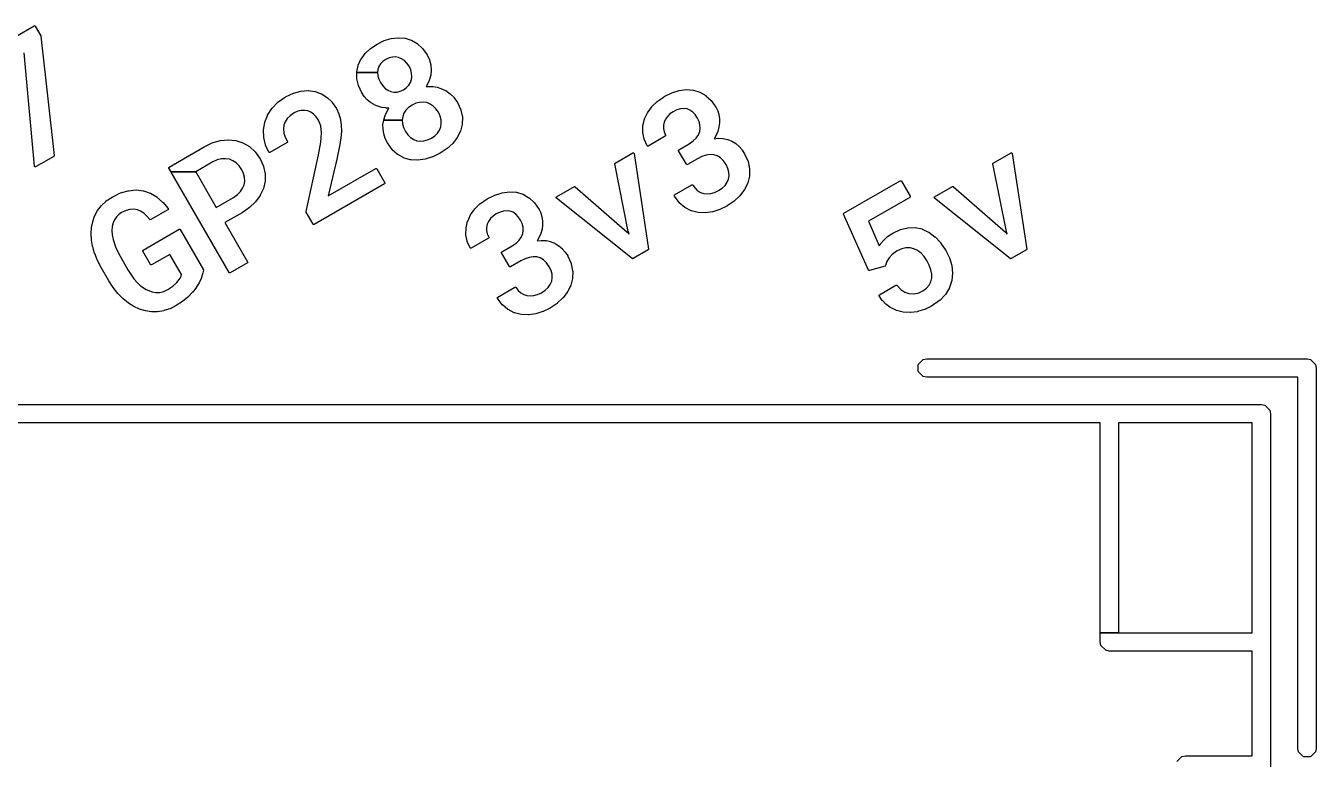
# Model space of a CAD drawing. Header units: millimetres. Extents: x 73 to 173, y -160 to -92.
# Drawn here: x 164.44 to 172.92, y -97.09 to -92.27 of the extents above; entities that cross this region are included whole.
import ezdxf

# ---------------------------------------------------------------- set-up
doc = ezdxf.new("R2010")
doc.units = ezdxf.units.MM
doc.layers.add('F.Silkscreen', color=41, linetype='CONTINUOUS', true_color=0xf2eda1)

msp = doc.modelspace()

# ---------------------------------------------------------------- linework, layer by layer
at = {"layer": 'F.Silkscreen', "linetype": 'CONTINUOUS'}
for p, q in [((164.021476, -92.548978), (164.497989, -92.273863)), ((164.497989, -92.273863), (164.501783, -92.273363)), ((164.501783, -92.273363), (164.504819, -92.275693)), ((164.504819, -92.275693), (164.54148, -92.339191)), ((164.54148, -92.339191), (164.54212, -92.341144)), ((164.54212, -92.341144), (164.628664, -93.127051)), ((166.798889, -92.370518), (166.844013, -92.356954)), ((166.844013, -92.356954), (166.844875, -92.356775)), ((166.844875, -92.356775), (166.890419, -92.351485)), ((166.890419, -92.351485), (166.891412, -92.351469)), ((166.891412, -92.351469), (166.934818, -92.355096)), ((166.934818, -92.355096), (166.935888, -92.355305)), ((166.935888, -92.355305), (166.976241, -92.367865)), ((166.976241, -92.367865), (166.977249, -92.368306)), ((166.977249, -92.368306), (167.015618, -92.390393)), ((164.499459, -93.196902), (164.43167, -92.450046)), ((166.673445, -92.45543), (166.707848, -92.423088)), ((166.707848, -92.423088), (166.708466, -92.422593)), ((166.708466, -92.422593), (166.751308, -92.393528)), ((166.751308, -92.393528), (166.751937, -92.393165)), ((166.751937, -92.393165), (166.79815, -92.370805)), ((166.79815, -92.370805), (166.798889, -92.370518)), ((167.015618, -92.390393), (167.016496, -92.391034)), ((167.016496, -92.391034), (167.050141, -92.421763)), ((167.050141, -92.421763), (167.050845, -92.422559)), ((167.050845, -92.422559), (167.080627, -92.464467)), ((166.618422, -92.574949), (166.627508, -92.533376)), ((166.627508, -92.533376), (166.627835, -92.532389)), ((166.627835, -92.532389), (166.645271, -92.493719)), ((166.645271, -92.493719), (166.645804, -92.492808)), ((166.645804, -92.492808), (166.672845, -92.456107)), ((166.672845, -92.456107), (166.673445, -92.45543)), ((166.774253, -92.52328), (166.763396, -92.540889)), ((166.788911, -92.507839), (166.774253, -92.52328)), ((166.808522, -92.494055), (166.788911, -92.507839)), ((166.830711, -92.483794), (166.808522, -92.494055)), ((166.851781, -92.478851), (166.830711, -92.483794)), ((166.8729, -92.478244), (166.851781, -92.478851)), ((166.893026, -92.481653), (166.8729, -92.478244)), ((166.91225, -92.490053), (166.893026, -92.481653)), ((166.930673, -92.502528), (166.91225, -92.490053)), ((166.946904, -92.518525), (166.930673, -92.502528)), ((166.961375, -92.539344), (166.946904, -92.518525)), ((167.080627, -92.464467), (167.08108, -92.465244)), ((167.08108, -92.465244), (167.096093, -92.497322)), ((167.096093, -92.497322), (167.096403, -92.498183)), ((167.096403, -92.498183), (167.104798, -92.530486)), ((167.104798, -92.530486), (167.104945, -92.531377)), ((167.104945, -92.531377), (167.107366, -92.564253)), ((166.618307, -92.576027), (166.618422, -92.574949)), ((166.618314, -92.579403), (166.618307, -92.576027)), ((166.618314, -92.579404), (166.618314, -92.579403)), ((166.618395, -92.620084), (166.618314, -92.579404)), ((166.618314, -92.579404), (166.754516, -92.579404)), ((166.754516, -92.579404), (166.618314, -92.579404)), ((166.618515, -92.621163), (166.618395, -92.620084)), ((166.628367, -92.665318), (166.618515, -92.621163)), ((166.756642, -92.559687), (166.754516, -92.579404)), ((166.754516, -92.579404), (166.756779, -92.601462)), ((166.763396, -92.540889), (166.756642, -92.559687)), ((166.756779, -92.601462), (166.763293, -92.623699)), ((166.972289, -92.562342), (166.961375, -92.539344)), ((166.978327, -92.584512), (166.972289, -92.562342)), ((166.977422, -92.626666), (166.980031, -92.60658)), ((166.980031, -92.60658), (166.978327, -92.584512)), ((167.103758, -92.59827), (167.092229, -92.639165)), ((167.103918, -92.597442), (167.103758, -92.59827)), ((167.107352, -92.565149), (167.103918, -92.597442)), ((167.107366, -92.564253), (167.107352, -92.565149)), ((166.202194, -92.715869), (166.250199, -92.702703)), ((166.250199, -92.702703), (166.251133, -92.70254)), ((166.251133, -92.70254), (166.298818, -92.698829)), ((166.298818, -92.698829), (166.299844, -92.698855)), ((166.299844, -92.698855), (166.343204, -92.704432)), ((166.343204, -92.704432), (166.344302, -92.704702)), ((166.344302, -92.704702), (166.384487, -92.719576)), ((166.628703, -92.666316), (166.628367, -92.665318)), ((166.650151, -92.713009), (166.628703, -92.666316)), ((166.763293, -92.623699), (166.774609, -92.647153)), ((166.774609, -92.647153), (166.78901, -92.668251)), ((166.78901, -92.668251), (166.804846, -92.684742)), ((166.804846, -92.684742), (166.82277, -92.697309)), ((166.82277, -92.697309), (166.841732, -92.70499)), ((166.841732, -92.70499), (166.861818, -92.708948)), ((166.882834, -92.70855), (166.903812, -92.703625)), ((166.903812, -92.703625), (166.925578, -92.693578)), ((166.925578, -92.693578), (166.94517, -92.679746)), ((166.94517, -92.679746), (166.959918, -92.664048)), ((166.959918, -92.664048), (166.970784, -92.646036)), ((166.970784, -92.646036), (166.977422, -92.626666)), ((167.091845, -92.640131), (167.074702, -92.672802)), ((167.074702, -92.672802), (167.119272, -92.672916)), ((167.092229, -92.639165), (167.091845, -92.640131)), ((167.119272, -92.672916), (167.120064, -92.672981)), ((167.120064, -92.672981), (167.145355, -92.677109)), ((167.145355, -92.677109), (167.146029, -92.677268)), ((167.146029, -92.677268), (167.170062, -92.684711)), ((167.170062, -92.684711), (167.170658, -92.684938)), ((167.170658, -92.684938), (167.201828, -92.699156)), ((167.201828, -92.699156), (167.202588, -92.699586)), ((167.202588, -92.699586), (167.231505, -92.719492)), ((168.68857, -92.71454), (168.736135, -92.699507)), ((168.736135, -92.699507), (168.736982, -92.699319)), ((168.736982, -92.699319), (168.784626, -92.692971)), ((168.784626, -92.692971), (168.785657, -92.692941)), ((168.785657, -92.692941), (168.829351, -92.696192)), ((168.829351, -92.696192), (168.830441, -92.696396)), ((168.830441, -92.696396), (168.872451, -92.709234)), ((166.061077, -92.815764), (166.099082, -92.776376)), ((166.099082, -92.776376), (166.099813, -92.775751)), ((166.099813, -92.775751), (166.14943, -92.741029)), ((166.14943, -92.741029), (166.150144, -92.740613)), ((166.150144, -92.740613), (166.201363, -92.716178)), ((166.201363, -92.716178), (166.202194, -92.715869)), ((166.384487, -92.719576), (166.385455, -92.720059)), ((166.385455, -92.720059), (166.422573, -92.743922)), ((166.422573, -92.743922), (166.423362, -92.744551)), ((166.423362, -92.744551), (166.455644, -92.776075)), ((166.455644, -92.776075), (166.456251, -92.77679)), ((166.456251, -92.77679), (166.484394, -92.817098)), ((166.65055, -92.713719), (166.650151, -92.713009)), ((166.666871, -92.737908), (166.65055, -92.713719)), ((166.667323, -92.738482), (166.666871, -92.737908)), ((166.686241, -92.759209), (166.667323, -92.738482)), ((166.686765, -92.759705), (166.686241, -92.759209)), ((166.708185, -92.777257), (166.686765, -92.759705)), ((166.708759, -92.777664), (166.708185, -92.777257)), ((166.731594, -92.79153), (166.708759, -92.777664)), ((166.732189, -92.791839), (166.731594, -92.79153)), ((166.756019, -92.802237), (166.732189, -92.791839)), ((166.861818, -92.708948), (166.882834, -92.70855)), ((167.006867, -92.782913), (166.982069, -92.79456)), ((167.031019, -92.776636), (167.006867, -92.782913)), ((167.055265, -92.775177), (167.031019, -92.776636)), ((167.078086, -92.778484), (167.055265, -92.775177)), ((167.099812, -92.787413), (167.078086, -92.778484)), ((167.120418, -92.800955), (167.099812, -92.787413)), ((167.231505, -92.719492), (167.232187, -92.720057)), ((167.232187, -92.720057), (167.257472, -92.745081)), ((167.257472, -92.745081), (167.258058, -92.745777)), ((167.258058, -92.745777), (167.279762, -92.776934)), ((167.279762, -92.776934), (167.280215, -92.777731)), ((167.280215, -92.777731), (167.302171, -92.82627)), ((168.55755, -92.804856), (168.592781, -92.770441)), ((168.592781, -92.770441), (168.593443, -92.769897)), ((168.593443, -92.769897), (168.637829, -92.739393)), ((168.637829, -92.739393), (168.638461, -92.739024)), ((168.638461, -92.739024), (168.687877, -92.714818)), ((168.687877, -92.714818), (168.68857, -92.71454)), ((168.872451, -92.709234), (168.873491, -92.709687)), ((168.873491, -92.709687), (168.912477, -92.732212)), ((168.912477, -92.732212), (168.913374, -92.732873)), ((168.913374, -92.732873), (168.94746, -92.764448)), ((168.94746, -92.764448), (168.948147, -92.765233)), ((168.948147, -92.765233), (168.97915, -92.809172)), ((166.013378, -92.9078), (166.031258, -92.862012)), ((166.031258, -92.862012), (166.031713, -92.861121)), ((166.031713, -92.861121), (166.060473, -92.816526)), ((166.060473, -92.816526), (166.061077, -92.815764)), ((166.179396, -92.864569), (166.160301, -92.883666)), ((166.206396, -92.846033), (166.179396, -92.864569)), ((166.229586, -92.835328), (166.206396, -92.846033)), ((166.25196, -92.830065), (166.229586, -92.835328)), ((166.274402, -92.829426), (166.25196, -92.830065)), ((166.295602, -92.83325), (166.274402, -92.829426)), ((166.315576, -92.841454), (166.295602, -92.83325)), ((166.33432, -92.854427), (166.315576, -92.841454)), ((166.350859, -92.871354), (166.33432, -92.854427)), ((166.365713, -92.892992), (166.350859, -92.871354)), ((166.484394, -92.817098), (166.484816, -92.817827)), ((166.484816, -92.817827), (166.500778, -92.851668)), ((166.500778, -92.851668), (166.501073, -92.852459)), ((166.501073, -92.852459), (166.511044, -92.888254)), ((166.756664, -92.802467), (166.756019, -92.802237)), ((166.782457, -92.809729), (166.756664, -92.802467)), ((166.783109, -92.809866), (166.782457, -92.809729)), ((166.809899, -92.81367), (166.783109, -92.809866)), ((166.795211, -92.891246), (166.803906, -92.862759)), ((166.803906, -92.862759), (166.804134, -92.862155)), ((166.804134, -92.862155), (166.816797, -92.834222)), ((166.810553, -92.81372), (166.809899, -92.81367)), ((166.829228, -92.813901), (166.810553, -92.81372)), ((166.816797, -92.834222), (166.81709, -92.83367)), ((166.81709, -92.83367), (166.829228, -92.813901)), ((166.920199, -92.869607), (166.917149, -92.892852)), ((166.928345, -92.848437), (166.920199, -92.869607)), ((166.94142, -92.828362), (166.928345, -92.848437)), ((166.958831, -92.81068), (166.94142, -92.828362)), ((166.982069, -92.79456), (166.958831, -92.81068)), ((167.138521, -92.818539), (167.120418, -92.800955)), ((167.154465, -92.841354), (167.138521, -92.818539)), ((167.166576, -92.867317), (167.154465, -92.841354)), ((167.172477, -92.891567), (167.166576, -92.867317)), ((167.302171, -92.82627), (167.302514, -92.827331)), ((167.302514, -92.827331), (167.311966, -92.873639)), ((167.312065, -92.874769), (167.310868, -92.920829)), ((167.311966, -92.873639), (167.312065, -92.874769)), ((168.509842, -92.885611), (168.528653, -92.845246)), ((168.528653, -92.845246), (168.529119, -92.844448)), ((168.529119, -92.844448), (168.556978, -92.805523)), ((168.556978, -92.805523), (168.55755, -92.804856)), ((168.659871, -92.869088), (168.646862, -92.887408)), ((168.676516, -92.852896), (168.659871, -92.869088)), ((168.697442, -92.838526), (168.676516, -92.852896)), ((168.722884, -92.826257), (168.697442, -92.838526)), ((168.746058, -92.819611), (168.722884, -92.826257)), ((168.768786, -92.817622), (168.746058, -92.819611)), ((168.78875, -92.820241), (168.768786, -92.817622)), ((168.807858, -92.828133), (168.78875, -92.820241)), ((168.826061, -92.840801), (168.807858, -92.828133)), ((168.842226, -92.857481), (168.826061, -92.840801)), ((168.857358, -92.87965), (168.842226, -92.857481)), ((168.97915, -92.809172), (168.979572, -92.80989)), ((168.979572, -92.80989), (168.990224, -92.832064)), ((168.990224, -92.832064), (168.990495, -92.832757)), ((168.990495, -92.832757), (168.997972, -92.857029)), ((168.997972, -92.857029), (168.998134, -92.857726)), ((168.998134, -92.857726), (169.002124, -92.883168)), ((166.004633, -92.957977), (166.004704, -92.956953)), ((166.006269, -93.007382), (166.004633, -92.957977)), ((166.004704, -92.956953), (166.013109, -92.90876)), ((166.013109, -92.90876), (166.013378, -92.9078)), ((166.138387, -92.927124), (166.135871, -92.951638)), ((166.135871, -92.951638), (166.138872, -92.978165)), ((166.146389, -92.90509), (166.138387, -92.927124)), ((166.160301, -92.883666), (166.146389, -92.90509)), ((166.381019, -92.930602), (166.365713, -92.892992)), ((166.386582, -92.977031), (166.381019, -92.930602)), ((166.511044, -92.888254), (166.511184, -92.888941)), ((166.511184, -92.888941), (166.516123, -92.926296)), ((166.516123, -92.926296), (166.516165, -92.92684)), ((166.516165, -92.92684), (166.517054, -92.966893)), ((166.790204, -92.922183), (166.790267, -92.921355)), ((166.790415, -92.952257), (166.790204, -92.922183)), ((166.790267, -92.921355), (166.794844, -92.892852)), ((166.790476, -92.952998), (166.790415, -92.952257)), ((166.795217, -92.983183), (166.790476, -92.952998)), ((166.794844, -92.892852), (166.794926, -92.892339)), ((166.794844, -92.892852), (166.917149, -92.892852)), ((166.917149, -92.892852), (166.794844, -92.892852)), ((166.794926, -92.892339), (166.795081, -92.891673)), ((166.795081, -92.891673), (166.795211, -92.891247)), ((166.795211, -92.891247), (166.795211, -92.891246)), ((166.917149, -92.892852), (166.9189, -92.917217)), ((166.9189, -92.917217), (166.925501, -92.941489)), ((166.925501, -92.941489), (166.937692, -92.967134)), ((167.147991, -92.978525), (167.161456, -92.958829)), ((167.161456, -92.958829), (167.170208, -92.937933)), ((167.170208, -92.937933), (167.1735, -92.915737)), ((167.1735, -92.915737), (167.172477, -92.891567)), ((167.310713, -92.921943), (167.299644, -92.965035)), ((167.310868, -92.920829), (167.310713, -92.921943)), ((168.498165, -92.974277), (168.499271, -92.930622)), ((168.499271, -92.930622), (168.499401, -92.929606)), ((168.499401, -92.929606), (168.509506, -92.88658)), ((168.509506, -92.88658), (168.509842, -92.885611)), ((168.633696, -92.927261), (168.633476, -92.948662)), ((168.633476, -92.948662), (168.637952, -92.969954)), ((168.638363, -92.906657), (168.633696, -92.927261)), ((168.646862, -92.887408), (168.638363, -92.906657)), ((168.867957, -92.902198), (168.857358, -92.87965)), ((168.873939, -92.924735), (168.867957, -92.902198)), ((168.872004, -92.967736), (168.875369, -92.947167)), ((168.875369, -92.947167), (168.873939, -92.924735)), ((168.998629, -92.93926), (168.990655, -92.967767)), ((168.998767, -92.9386), (168.998629, -92.93926)), ((169.002501, -92.91167), (168.998767, -92.9386)), ((169.002124, -92.883168), (169.002184, -92.883876)), ((169.002184, -92.883876), (169.002548, -92.910916)), ((169.002548, -92.910916), (169.002501, -92.91167)), ((165.614746, -93.068508), (165.667605, -93.043169)), ((165.667605, -93.043169), (165.668385, -93.042873)), ((165.668385, -93.042873), (165.71998, -93.028042)), ((165.71998, -93.028042), (165.720855, -93.027873)), ((165.720855, -93.027873), (165.772735, -93.022596)), ((165.772735, -93.022596), (165.773716, -93.022593)), ((165.773716, -93.022593), (165.822139, -93.027211)), ((165.822139, -93.027211), (165.823167, -93.027419)), ((165.823167, -93.027419), (165.868945, -93.041851)), ((165.868945, -93.041851), (165.869953, -93.042296)), ((165.869953, -93.042296), (165.912307, -93.066892)), ((166.0064, -93.008367), (166.006269, -93.007382)), ((166.017858, -93.056847), (166.0064, -93.008367)), ((166.159774, -93.041301), (166.046569, -93.10666)), ((166.138872, -92.978165), (166.147171, -93.004982)), ((166.147171, -93.004982), (166.161764, -93.034771)), ((166.162004, -93.038591), (166.159774, -93.041301)), ((166.161764, -93.034771), (166.162004, -93.038591)), ((166.36708, -93.120833), (166.38184, -93.038901)), ((166.38184, -93.038901), (166.386582, -92.977031)), ((166.513717, -93.009074), (166.507012, -93.053999)), ((166.513756, -93.008732), (166.513717, -93.009074)), ((166.517039, -92.9674), (166.513756, -93.008732)), ((166.517054, -92.966893), (166.517039, -92.9674)), ((166.795386, -92.983905), (166.795217, -92.983183)), ((166.804623, -93.013321), (166.795386, -92.983905)), ((166.804897, -93.014011), (166.804623, -93.013321)), ((166.819017, -93.043027), (166.804897, -93.014011)), ((166.819445, -93.043746), (166.819017, -93.043027)), ((166.850703, -93.087479), (166.819445, -93.043746)), ((166.937692, -92.967134), (166.954075, -92.990824)), ((166.954075, -92.990824), (166.972021, -93.008682)), ((166.972021, -93.008682), (166.992319, -93.021856)), ((166.992319, -93.021856), (167.013636, -93.029503)), ((167.013636, -93.029503), (167.035505, -93.032184)), ((167.035505, -93.032184), (167.059083, -93.030173)), ((167.059083, -93.030173), (167.082824, -93.02342)), ((167.082824, -93.02342), (167.108437, -93.011109)), ((167.108437, -93.011109), (167.130569, -92.995814)), ((167.130569, -92.995814), (167.147991, -92.978525)), ((167.248307, -93.046749), (167.211785, -93.080508)), ((167.248878, -93.046123), (167.248307, -93.046749)), ((167.278397, -93.007699), (167.248878, -93.046123)), ((167.278907, -93.006884), (167.278397, -93.007699)), ((167.299276, -92.966022), (167.278907, -93.006884)), ((167.299644, -92.965035), (167.299276, -92.966022)), ((168.498254, -92.975355), (168.498165, -92.974277)), ((168.506586, -93.018339), (168.498254, -92.975355)), ((168.506926, -93.019418), (168.506586, -93.018339)), ((168.525706, -93.06169), (168.506926, -93.019418)), ((168.64598, -92.998631), (168.532775, -93.06399)), ((168.637952, -92.969954), (168.648035, -92.99224)), ((168.648159, -92.996065), (168.64598, -92.998631)), ((168.648035, -92.99224), (168.648159, -92.996065)), ((168.8022, -93.04879), (168.829533, -93.03014)), ((168.829533, -93.03014), (168.849183, -93.010932)), ((168.849183, -93.010932), (168.863718, -92.989454)), ((168.863718, -92.989454), (168.872004, -92.967736)), ((168.977935, -92.99683), (168.966111, -93.015758)), ((168.966111, -93.015758), (168.991826, -93.012631)), ((168.978275, -92.996185), (168.977935, -92.99683)), ((168.990421, -92.968424), (168.978275, -92.996185)), ((168.990655, -92.967767), (168.990421, -92.968424)), ((168.991826, -93.012631), (168.992667, -93.0126)), ((168.992667, -93.0126), (169.024562, -93.014113)), ((169.024562, -93.014113), (169.025393, -93.014222)), ((169.025393, -93.014222), (169.055604, -93.020827)), ((169.055604, -93.020827), (169.056396, -93.021071)), ((169.056396, -93.021071), (169.083253, -93.031831)), ((169.083253, -93.031831), (169.084028, -93.032223)), ((169.084028, -93.032223), (169.108651, -93.047494)), ((164.626194, -93.131928), (164.506939, -93.20078)), ((164.627595, -93.130725), (164.626194, -93.131928)), ((164.628664, -93.127051), (164.627595, -93.130725)), ((165.383977, -93.201726), (165.614407, -93.068687)), ((165.614407, -93.068687), (165.614746, -93.068508)), ((165.912307, -93.066892), (165.913178, -93.067533)), ((165.913178, -93.067533), (165.950034, -93.101373)), ((165.950034, -93.101373), (165.950727, -93.102159)), ((165.950727, -93.102159), (165.982847, -93.147342)), ((166.018178, -93.057778), (166.017858, -93.056847)), ((166.039523, -93.104411), (166.018178, -93.057778)), ((166.039739, -93.10483), (166.039523, -93.104411)), ((166.042775, -93.10716), (166.039739, -93.10483)), ((166.046569, -93.10666), (166.042775, -93.10716)), ((166.284534, -93.494946), (166.36708, -93.120833)), ((166.50696, -93.054291), (166.486934, -93.149446)), ((166.507012, -93.053999), (166.50696, -93.054291)), ((166.851442, -93.088303), (166.850703, -93.087479)), ((166.886512, -93.119594), (166.851442, -93.088303)), ((166.887461, -93.12026), (166.886512, -93.119594)), ((166.927716, -93.142043), (166.887461, -93.12026)), ((167.166236, -93.111295), (167.117151, -93.135262)), ((167.166841, -93.110945), (167.166236, -93.111295)), ((167.21119, -93.080979), (167.166841, -93.110945)), ((167.211785, -93.080508), (167.21119, -93.080979)), ((168.315891, -93.176139), (168.433327, -93.108337)), ((168.433327, -93.108337), (168.437121, -93.107837)), ((168.437121, -93.107837), (168.440157, -93.110167)), ((168.440157, -93.110167), (168.44077, -93.111917)), ((168.44077, -93.111917), (168.536212, -93.740899)), ((168.525945, -93.06216), (168.525706, -93.06169)), ((168.528981, -93.06449), (168.525945, -93.06216)), ((168.532775, -93.06399), (168.528981, -93.06449)), ((168.732346, -93.090812), (168.734676, -93.087776)), ((168.732846, -93.094606), (168.732346, -93.090812)), ((168.78443, -93.183952), (168.732846, -93.094606)), ((168.734676, -93.087776), (168.8022, -93.04879)), ((168.913706, -93.124059), (168.887054, -93.132833)), ((168.940137, -93.120059), (168.913706, -93.124059)), ((168.964135, -93.121317), (168.940137, -93.120059)), ((168.986987, -93.128294), (168.964135, -93.121317)), ((169.008302, -93.141035), (168.986987, -93.128294)), ((169.108651, -93.047494), (169.109311, -93.047982)), ((169.109311, -93.047982), (169.130974, -93.066963)), ((169.130974, -93.066963), (169.131476, -93.067471)), ((169.131476, -93.067471), (169.150369, -93.089527)), ((169.150369, -93.089527), (169.150744, -93.090024)), ((169.150744, -93.090024), (169.16719, -93.114913)), ((169.16719, -93.114913), (169.167573, -93.115607)), ((169.167573, -93.115607), (169.189834, -93.164785)), ((170.801462, -93.176139), (170.918898, -93.108337)), ((170.918898, -93.108337), (170.922692, -93.107837)), ((170.922692, -93.107837), (170.925728, -93.110167)), ((170.925728, -93.110167), (170.926341, -93.111917)), ((170.926341, -93.111917), (171.021783, -93.740899)), ((164.500109, -93.19895), (164.499459, -93.196902)), ((164.503145, -93.20128), (164.500109, -93.19895)), ((164.506939, -93.20078), (164.503145, -93.20128)), ((165.381647, -93.204762), (165.383977, -93.201726)), ((165.382147, -93.208556), (165.381647, -93.204762)), ((165.396854, -93.23403), (165.382147, -93.208556)), ((165.67252, -93.168686), (165.559341, -93.23403)), ((165.701312, -93.155134), (165.67252, -93.168686)), ((165.728302, -93.148182), (165.701312, -93.155134)), ((165.755196, -93.146851), (165.728302, -93.148182)), ((165.780335, -93.151086), (165.755196, -93.146851)), ((165.803979, -93.160596), (165.780335, -93.151086)), ((165.825721, -93.175248), (165.803979, -93.160596)), ((165.844762, -93.194438), (165.825721, -93.175248)), ((165.861896, -93.219277), (165.844762, -93.194438)), ((165.982847, -93.147342), (165.983325, -93.148174)), ((165.983325, -93.148174), (166.00536, -93.196753)), ((166.00536, -93.196753), (166.005697, -93.197775)), ((166.005697, -93.197775), (166.015852, -93.245396)), ((166.486912, -93.149546), (166.430744, -93.391563)), ((166.430744, -93.391563), (166.742492, -93.211575)), ((166.486934, -93.149446), (166.486912, -93.149546)), ((166.742492, -93.211575), (166.746286, -93.211075)), ((166.746286, -93.211075), (166.749322, -93.213405)), ((166.749322, -93.213405), (166.802152, -93.304909)), ((166.928785, -93.142471), (166.927716, -93.142043)), ((166.972021, -93.154216), (166.928785, -93.142471)), ((166.973007, -93.15438), (166.972021, -93.154216)), ((167.018196, -93.157328), (166.973007, -93.15438)), ((167.019185, -93.157295), (167.018196, -93.157328)), ((167.067561, -93.15081), (167.019185, -93.157295)), ((167.068394, -93.150625), (167.067561, -93.15081)), ((167.116454, -93.13554), (167.068394, -93.150625)), ((167.117151, -93.135262), (167.116454, -93.13554)), ((168.313489, -93.181454), (168.314228, -93.1777)), ((168.402882, -93.626154), (168.313489, -93.181454)), ((168.314228, -93.1777), (168.315891, -93.176139)), ((168.787466, -93.186282), (168.78443, -93.183952)), ((168.79126, -93.185782), (168.787466, -93.186282)), ((168.858216, -93.147124), (168.79126, -93.185782)), ((168.887054, -93.132833), (168.858216, -93.147124)), ((169.027137, -93.159139), (169.008302, -93.141035)), ((169.04552, -93.185628), (169.027137, -93.159139)), ((169.057903, -93.211671), (169.04552, -93.185628)), ((169.064329, -93.235638), (169.057903, -93.211671)), ((169.189834, -93.164785), (169.190176, -93.165838)), ((169.190176, -93.165838), (169.199893, -93.212983)), ((169.199995, -93.214097), (169.199011, -93.261117)), ((169.199893, -93.212983), (169.199995, -93.214097)), ((170.79906, -93.181454), (170.799799, -93.1777)), ((170.888453, -93.626154), (170.79906, -93.181454)), ((170.799799, -93.1777), (170.801462, -93.176139)), ((165.397241, -93.2347), (165.396854, -93.23403)), ((165.396854, -93.23403), (165.559341, -93.23403)), ((165.559341, -93.23403), (165.396854, -93.23403)), ((165.77887, -93.895701), (165.397241, -93.2347)), ((165.559341, -93.23403), (165.693781, -93.466884)), ((165.873597, -93.244314), (165.861896, -93.219277)), ((165.879935, -93.269087), (165.873597, -93.244314)), ((165.87695, -93.318237), (165.881115, -93.294009)), ((165.881115, -93.294009), (165.879935, -93.269087)), ((166.015343, -93.295465), (166.004526, -93.341812)), ((166.015474, -93.29438), (166.015343, -93.295465)), ((166.015962, -93.24649), (166.015474, -93.29438)), ((166.015852, -93.245396), (166.015962, -93.24649)), ((169.05309, -93.301977), (169.061914, -93.280712)), ((169.061914, -93.280712), (169.065671, -93.259187)), ((169.065671, -93.259187), (169.064329, -93.235638)), ((169.198867, -93.262207), (169.187958, -93.306548)), ((169.199011, -93.261117), (169.198867, -93.262207)), ((169.820419, -93.506092), (170.190834, -93.292233)), ((170.190834, -93.292233), (170.194628, -93.291733)), ((170.194628, -93.291733), (170.197664, -93.294063)), ((170.197664, -93.294063), (170.2555, -93.394239)), ((165.009771, -93.399006), (165.064745, -93.372412)), ((165.064745, -93.372412), (165.065526, -93.372112)), ((165.065526, -93.372112), (165.115861, -93.357478)), ((165.115861, -93.357478), (165.116785, -93.357301)), ((165.116785, -93.357301), (165.166859, -93.352555)), ((165.166859, -93.352555), (165.167886, -93.352564)), ((165.167886, -93.352564), (165.214352, -93.357753)), ((165.214352, -93.357753), (165.215392, -93.357983)), ((165.215392, -93.357983), (165.26013, -93.373044)), ((165.26013, -93.373044), (165.261068, -93.373472)), ((165.261068, -93.373472), (165.303241, -93.398256)), ((165.806966, -93.401536), (165.833159, -93.383424)), ((165.833159, -93.383424), (165.852788, -93.363697)), ((165.852788, -93.363697), (165.86767, -93.341344)), ((165.86767, -93.341344), (165.87695, -93.318237)), ((166.004205, -93.342753), (165.984, -93.387007)), ((166.004526, -93.341812), (166.004205, -93.342753)), ((166.800322, -93.311739), (166.337346, -93.579039)), ((166.802652, -93.308703), (166.800322, -93.311739)), ((166.802152, -93.304909), (166.802652, -93.308703)), ((167.475606, -93.410399), (167.525022, -93.386193)), ((167.525022, -93.386193), (167.525715, -93.385915)), ((167.525715, -93.385915), (167.57328, -93.370881)), ((167.57328, -93.370881), (167.574127, -93.370693)), ((167.574127, -93.370693), (167.621771, -93.364345)), ((167.621771, -93.364345), (167.622802, -93.364315)), ((167.622802, -93.364315), (167.666495, -93.367566)), ((167.666495, -93.367566), (167.667585, -93.36777)), ((167.667585, -93.36777), (167.709595, -93.380609)), ((167.709595, -93.380609), (167.710635, -93.381062)), ((167.710635, -93.381062), (167.749622, -93.403586)), ((167.930839, -93.398448), (168.048317, -93.330622)), ((168.048317, -93.330622), (168.052111, -93.330122)), ((168.052111, -93.330122), (168.054109, -93.331188)), ((168.054109, -93.331188), (168.395931, -93.630149)), ((168.704939, -93.388717), (168.706938, -93.385454)), ((168.706938, -93.385454), (168.707377, -93.385169)), ((168.707377, -93.385169), (168.820583, -93.31981)), ((168.820583, -93.31981), (168.824377, -93.31931)), ((168.824377, -93.31931), (168.827156, -93.32124)), ((168.827156, -93.32124), (168.841717, -93.341695)), ((168.841717, -93.341695), (168.858557, -93.357302)), ((168.858557, -93.357302), (168.877957, -93.368654)), ((168.877957, -93.368654), (168.899199, -93.37514)), ((168.899199, -93.37514), (168.921612, -93.377677)), ((168.921612, -93.377677), (168.945709, -93.375644)), ((168.945709, -93.375644), (168.969805, -93.368959)), ((168.969805, -93.368959), (168.99493, -93.356988)), ((168.99493, -93.356988), (169.019658, -93.340219)), ((169.019658, -93.340219), (169.038624, -93.32225)), ((169.038624, -93.32225), (169.05309, -93.301977)), ((169.166611, -93.350479), (169.136428, -93.390414)), ((169.167118, -93.349651), (169.166611, -93.350479)), ((169.187599, -93.30754), (169.167118, -93.349651)), ((169.187958, -93.306548), (169.187599, -93.30754)), ((170.41641, -93.398448), (170.533888, -93.330622)), ((170.533888, -93.330622), (170.537682, -93.330122)), ((170.537682, -93.330122), (170.53968, -93.331188)), ((170.53968, -93.331188), (170.881502, -93.630149)), ((164.914661, -93.487921), (164.939705, -93.455063)), ((164.939705, -93.455063), (164.940245, -93.454463)), ((164.940245, -93.454463), (164.970792, -93.425548)), ((164.970792, -93.425548), (164.971416, -93.425046)), ((164.971416, -93.425046), (165.009135, -93.399374)), ((165.009135, -93.399374), (165.009771, -93.399006)), ((165.303241, -93.398256), (165.303988, -93.398793)), ((165.303988, -93.398793), (165.341977, -93.431808)), ((165.341977, -93.431808), (165.342544, -93.432388)), ((165.342544, -93.432388), (165.378159, -93.475273)), ((165.693781, -93.466884), (165.806966, -93.401536)), ((165.913077, -93.468642), (165.864616, -93.501787)), ((165.913722, -93.468117), (165.913077, -93.468642)), ((165.952428, -93.430857), (165.913722, -93.468117)), ((165.953017, -93.430178), (165.952428, -93.430857)), ((165.983509, -93.387853), (165.953017, -93.430178)), ((165.984, -93.387007), (165.983509, -93.387853)), ((167.394695, -93.476231), (167.429926, -93.441815)), ((167.429926, -93.441815), (167.430588, -93.441271)), ((167.430588, -93.441271), (167.474974, -93.410768)), ((167.474974, -93.410768), (167.475606, -93.410399)), ((167.749622, -93.403586), (167.750519, -93.404247)), ((167.750519, -93.404247), (167.784605, -93.435823)), ((167.784605, -93.435823), (167.785292, -93.436608)), ((167.785292, -93.436608), (167.816294, -93.480547)), ((167.928371, -93.403341), (167.929428, -93.399663)), ((167.930224, -93.406689), (167.928371, -93.403341)), ((167.929428, -93.399663), (167.930839, -93.398448)), ((168.42819, -93.803274), (167.930224, -93.406689)), ((168.705832, -93.392438), (168.704939, -93.388717)), ((168.737413, -93.435902), (168.705832, -93.392438)), ((168.738227, -93.436779), (168.737413, -93.435902)), ((168.7742, -93.467237), (168.738227, -93.436779)), ((168.775176, -93.467884), (168.7742, -93.467237)), ((168.816356, -93.488694), (168.775176, -93.467884)), ((169.051, -93.458171), (169.005432, -93.480343)), ((169.051617, -93.457814), (169.051, -93.458171)), ((169.097598, -93.426657), (169.051617, -93.457814)), ((169.098204, -93.426174), (169.097598, -93.426657)), ((169.13585, -93.391055), (169.098204, -93.426174)), ((169.136428, -93.390414), (169.13585, -93.391055)), ((170.25367, -93.401069), (169.981263, -93.558343)), ((170.256, -93.398033), (170.25367, -93.401069)), ((170.2555, -93.394239), (170.256, -93.398033)), ((170.413942, -93.403341), (170.414999, -93.399663)), ((170.415795, -93.406689), (170.413942, -93.403341)), ((170.414999, -93.399663), (170.41641, -93.398448)), ((170.913761, -93.803274), (170.415795, -93.406689)), ((164.882575, -93.560835), (164.894693, -93.525021)), ((164.894693, -93.525021), (164.895027, -93.524253)), ((164.895027, -93.524253), (164.914236, -93.488581)), ((164.914236, -93.488581), (164.914661, -93.487921)), ((165.025724, -93.548217), (165.017133, -93.567779)), ((165.037698, -93.53015), (165.025724, -93.548217)), ((165.052904, -93.514405), (165.037698, -93.53015)), ((165.07219, -93.500867), (165.052904, -93.514405)), ((165.101222, -93.487017), (165.07219, -93.500867)), ((165.126979, -93.48014), (165.101222, -93.487017)), ((165.152306, -93.47886), (165.126979, -93.48014)), ((165.175892, -93.483037), (165.152306, -93.47886)), ((165.19699, -93.491824), (165.175892, -93.483037)), ((165.218164, -93.505992), (165.19699, -93.491824)), ((165.238057, -93.52395), (165.218164, -93.505992)), ((165.258307, -93.54662), (165.238057, -93.52395)), ((165.260742, -93.548119), (165.258307, -93.54662)), ((165.264536, -93.547619), (165.260742, -93.548119)), ((165.376812, -93.482797), (165.264536, -93.547619)), ((165.377506, -93.482314), (165.376812, -93.482797)), ((165.379291, -93.478928), (165.377506, -93.482314)), ((165.378159, -93.475273), (165.379291, -93.478928)), ((165.864293, -93.50199), (165.751609, -93.567048)), ((165.864616, -93.501787), (165.864293, -93.50199)), ((166.285087, -93.498523), (166.284534, -93.494946)), ((166.330516, -93.577209), (166.285087, -93.498523)), ((167.346987, -93.556985), (167.365798, -93.516621)), ((167.365798, -93.516621), (167.366264, -93.515823)), ((167.366264, -93.515823), (167.394123, -93.476898)), ((167.394123, -93.476898), (167.394695, -93.476231)), ((167.497016, -93.540463), (167.484007, -93.558783)), ((167.513661, -93.524271), (167.497016, -93.540463)), ((167.534587, -93.509901), (167.513661, -93.524271)), ((167.560029, -93.497631), (167.534587, -93.509901)), ((167.583202, -93.490986), (167.560029, -93.497631)), ((167.605931, -93.488997), (167.583202, -93.490986)), ((167.625895, -93.491616), (167.605931, -93.488997)), ((167.645003, -93.499508), (167.625895, -93.491616)), ((167.663206, -93.512176), (167.645003, -93.499508)), ((167.679371, -93.528856), (167.663206, -93.512176)), ((167.694503, -93.551025), (167.679371, -93.528856)), ((167.705102, -93.573572), (167.694503, -93.551025)), ((167.816294, -93.480547), (167.816716, -93.481265)), ((167.816716, -93.481265), (167.827369, -93.503439)), ((167.827369, -93.503439), (167.82764, -93.504132)), ((167.82764, -93.504132), (167.835117, -93.528404)), ((167.835117, -93.528404), (167.835279, -93.529102)), ((167.835279, -93.529102), (167.839268, -93.554544)), ((167.839268, -93.554544), (167.839328, -93.555251)), ((167.839328, -93.555251), (167.839692, -93.58229)), ((168.817366, -93.489074), (168.816356, -93.488694)), ((168.861209, -93.500343), (168.817366, -93.489074)), ((168.862217, -93.500494), (168.861209, -93.500343)), ((168.907903, -93.502666), (168.862217, -93.500494)), ((168.908851, -93.502621), (168.907903, -93.502666)), ((168.956834, -93.495724), (168.908851, -93.502621)), ((168.957633, -93.495542), (168.956834, -93.495724)), ((169.004754, -93.480614), (168.957633, -93.495542)), ((169.005432, -93.480343), (169.004754, -93.480614)), ((169.818254, -93.508622), (169.820419, -93.506092)), ((169.818348, -93.512448), (169.818254, -93.508622)), ((169.981311, -93.880096), (169.818348, -93.512448)), ((164.872454, -93.639778), (164.872459, -93.639216)), ((164.874386, -93.68069), (164.872454, -93.639778)), ((164.872459, -93.639216), (164.875017, -93.600122)), ((164.875017, -93.600122), (164.875096, -93.599504)), ((164.875096, -93.599504), (164.882401, -93.561494)), ((164.882401, -93.561494), (164.882575, -93.560835)), ((165.010997, -93.592167), (165.008796, -93.6194)), ((165.008796, -93.6194), (165.010444, -93.647683)), ((165.017133, -93.567779), (165.010997, -93.592167)), ((165.213168, -93.747243), (165.450409, -93.610272)), ((165.450409, -93.610272), (165.454203, -93.609772)), ((165.454203, -93.609772), (165.457239, -93.612102)), ((165.457239, -93.612102), (165.609891, -93.876502)), ((165.751609, -93.567048), (165.900736, -93.825342)), ((166.333552, -93.579539), (166.330516, -93.577209)), ((166.337346, -93.579039), (166.333552, -93.579539)), ((167.33531, -93.645652), (167.336416, -93.601997)), ((167.336416, -93.601997), (167.336546, -93.600981)), ((167.336546, -93.600981), (167.346651, -93.557954)), ((167.346651, -93.557954), (167.346987, -93.556985)), ((167.47084, -93.598636), (167.470621, -93.620036)), ((167.470621, -93.620036), (167.475097, -93.641328)), ((167.475508, -93.578032), (167.47084, -93.598636)), ((167.484007, -93.558783), (167.475508, -93.578032)), ((167.700862, -93.660829), (167.70915, -93.63911)), ((167.711084, -93.59611), (167.705102, -93.573572)), ((167.70915, -93.63911), (167.712514, -93.618541)), ((167.712514, -93.618541), (167.711084, -93.59611)), ((167.827566, -93.639799), (167.81542, -93.66756)), ((167.8278, -93.639142), (167.827566, -93.639799)), ((167.835774, -93.610634), (167.8278, -93.639142)), ((167.835912, -93.609974), (167.835774, -93.610634)), ((167.839645, -93.583044), (167.835912, -93.609974)), ((167.839692, -93.58229), (167.839645, -93.583044)), ((168.395931, -93.630149), (168.396325, -93.630535)), ((168.396325, -93.630535), (168.408376, -93.643684)), ((168.403015, -93.626672), (168.402882, -93.626154)), ((168.408376, -93.643684), (168.403015, -93.626672)), ((169.981263, -93.558343), (170.052417, -93.720133)), ((170.107561, -93.658292), (170.140972, -93.635833)), ((170.140972, -93.635833), (170.141656, -93.635448)), ((170.141656, -93.635448), (170.191099, -93.612497)), ((170.191099, -93.612497), (170.192041, -93.612169)), ((170.192041, -93.612169), (170.239202, -93.600892)), ((170.239202, -93.600892), (170.240258, -93.600756)), ((170.240258, -93.600756), (170.28744, -93.599745)), ((170.28744, -93.599745), (170.288551, -93.599846)), ((170.288551, -93.599846), (170.333472, -93.609051)), ((170.333472, -93.609051), (170.334578, -93.609416)), ((170.334578, -93.609416), (170.37678, -93.629058)), ((170.37678, -93.629058), (170.377644, -93.629571)), ((170.377644, -93.629571), (170.41849, -93.659788)), ((170.881502, -93.630149), (170.881896, -93.630535)), ((170.881896, -93.630535), (170.893947, -93.643684)), ((170.888586, -93.626672), (170.888453, -93.626154)), ((170.893947, -93.643684), (170.888586, -93.626672)), ((164.874451, -93.681295), (164.874386, -93.68069)), ((164.881846, -93.724639), (164.874451, -93.681295)), ((164.881971, -93.725183), (164.881846, -93.724639)), ((164.895045, -93.770536), (164.881971, -93.725183)), ((165.010444, -93.647683), (165.015799, -93.677897)), ((165.015799, -93.677897), (165.033843, -93.732889)), ((167.335399, -93.64673), (167.33531, -93.645652)), ((167.343731, -93.689714), (167.335399, -93.64673)), ((167.344071, -93.690793), (167.343731, -93.689714)), ((167.36285, -93.733065), (167.344071, -93.690793)), ((167.483125, -93.670006), (167.369919, -93.735365)), ((167.475097, -93.641328), (167.48518, -93.663615)), ((167.485304, -93.66744), (167.483125, -93.670006)), ((167.48518, -93.663615), (167.485304, -93.66744)), ((167.571821, -93.759151), (167.639345, -93.720165)), ((167.639345, -93.720165), (167.666678, -93.701515)), ((167.666678, -93.701515), (167.686328, -93.682307)), ((167.686328, -93.682307), (167.700862, -93.660829)), ((167.81508, -93.668205), (167.803256, -93.687133)), ((167.803256, -93.687133), (167.828971, -93.684006)), ((167.81542, -93.66756), (167.81508, -93.668205)), ((167.828971, -93.684006), (167.829812, -93.683975)), ((167.829812, -93.683975), (167.861707, -93.685488)), ((167.861707, -93.685488), (167.862538, -93.685597)), ((167.862538, -93.685597), (167.892749, -93.692201)), ((167.892749, -93.692201), (167.893541, -93.692445)), ((167.893541, -93.692445), (167.920398, -93.703206)), ((167.920398, -93.703206), (167.921173, -93.703598)), ((167.921173, -93.703598), (167.945796, -93.718869)), ((167.945796, -93.718869), (167.946456, -93.719357)), ((167.946456, -93.719357), (167.968119, -93.738338)), ((170.052417, -93.720133), (170.060599, -93.70781)), ((170.060599, -93.70781), (170.060912, -93.707389)), ((170.060912, -93.707389), (170.081443, -93.682565)), ((170.081443, -93.682565), (170.08189, -93.682091)), ((170.08189, -93.682091), (170.106944, -93.658781)), ((170.106944, -93.658781), (170.107561, -93.658292)), ((170.41849, -93.659788), (170.41916, -93.660384)), ((170.41916, -93.660384), (170.455373, -93.698919)), ((170.455373, -93.698919), (170.455871, -93.699542)), ((170.455871, -93.699542), (170.489615, -93.749448)), ((164.895212, -93.771022), (164.895045, -93.770536)), ((164.913256, -93.815752), (164.895212, -93.771022)), ((165.033843, -93.732889), (165.061677, -93.788656)), ((165.061677, -93.788656), (165.1128, -93.877204)), ((165.210838, -93.750279), (165.213168, -93.747243)), ((165.211338, -93.754073), (165.210838, -93.750279)), ((165.262922, -93.843419), (165.211338, -93.754073)), ((165.389456, -93.776136), (165.269752, -93.845249)), ((165.465435, -93.907736), (165.389456, -93.776136)), ((167.363089, -93.733535), (167.36285, -93.733065)), ((167.366125, -93.735865), (167.363089, -93.733535)), ((167.369919, -93.735365), (167.366125, -93.735865)), ((167.569491, -93.762187), (167.571821, -93.759151)), ((167.569991, -93.765981), (167.569491, -93.762187)), ((167.621575, -93.855327), (167.569991, -93.765981)), ((167.724199, -93.804208), (167.695361, -93.818499)), ((167.750851, -93.795434), (167.724199, -93.804208)), ((167.777281, -93.791433), (167.750851, -93.795434)), ((167.80128, -93.792692), (167.777281, -93.791433)), ((167.824132, -93.799669), (167.80128, -93.792692)), ((167.845447, -93.81241), (167.824132, -93.799669)), ((167.968119, -93.738338), (167.968621, -93.738846)), ((167.968621, -93.738846), (167.987513, -93.760902)), ((167.987513, -93.760902), (167.987887, -93.761398)), ((167.987887, -93.761398), (168.004334, -93.786287)), ((168.004334, -93.786287), (168.004718, -93.786982)), ((168.004718, -93.786982), (168.026979, -93.836159)), ((168.430011, -93.804193), (168.42819, -93.803274)), ((168.433805, -93.803693), (168.430011, -93.804193)), ((168.533769, -93.745979), (168.433805, -93.803693)), ((168.535295, -93.744614), (168.533769, -93.745979)), ((168.536212, -93.740899), (168.535295, -93.744614)), ((170.116648, -93.798774), (170.103135, -93.823415)), ((170.137185, -93.775928), (170.116648, -93.798774)), ((170.169667, -93.752829), (170.137185, -93.775928)), ((170.199797, -93.73891), (170.169667, -93.752829)), ((170.227517, -93.732607), (170.199797, -93.73891)), ((170.2549, -93.73261), (170.227517, -93.732607)), ((170.28065, -93.738675), (170.2549, -93.73261)), ((170.304755, -93.750331), (170.28065, -93.738675)), ((170.327456, -93.767628), (170.304755, -93.750331)), ((170.347541, -93.789381), (170.327456, -93.767628)), ((170.366014, -93.816799), (170.347541, -93.789381)), ((170.489615, -93.749448), (170.489976, -93.750076)), ((170.489976, -93.750076), (170.51338, -93.798566)), ((170.51338, -93.798566), (170.513664, -93.799294)), ((170.513664, -93.799294), (170.528404, -93.848135)), ((170.915582, -93.804193), (170.913761, -93.803274)), ((170.919376, -93.803693), (170.915582, -93.804193)), ((171.01934, -93.745979), (170.919376, -93.803693)), ((171.020866, -93.744614), (171.01934, -93.745979)), ((171.021783, -93.740899), (171.020866, -93.744614)), ((164.913454, -93.816183), (164.913256, -93.815752)), ((164.936872, -93.861341), (164.913454, -93.816183)), ((164.936981, -93.861539), (164.936872, -93.861341)), ((164.987905, -93.949743), (164.936981, -93.861539)), ((165.1128, -93.877204), (165.152762, -93.936136)), ((165.265958, -93.845749), (165.262922, -93.843419)), ((165.269752, -93.845249), (165.265958, -93.845749)), ((165.610436, -93.880111), (165.604608, -93.90573)), ((165.609891, -93.876502), (165.610436, -93.880111)), ((165.898906, -93.832172), (165.7857, -93.897531)), ((165.901236, -93.829136), (165.898906, -93.832172)), ((165.900736, -93.825342), (165.901236, -93.829136)), ((167.624611, -93.857657), (167.621575, -93.855327)), ((167.628405, -93.857157), (167.624611, -93.857657)), ((167.695361, -93.818499), (167.628405, -93.857157)), ((167.864282, -93.830514), (167.845447, -93.81241)), ((167.882665, -93.857003), (167.864282, -93.830514)), ((167.895048, -93.883046), (167.882665, -93.857003)), ((167.901474, -93.907013), (167.895048, -93.883046)), ((168.026979, -93.836159), (168.027321, -93.837212)), ((168.027321, -93.837212), (168.037038, -93.884357)), ((168.03714, -93.885471), (168.036156, -93.932491)), ((168.037038, -93.884357), (168.03714, -93.885471)), ((169.983475, -93.882452), (169.981311, -93.880096)), ((169.987279, -93.882871), (169.983475, -93.882452)), ((170.090482, -93.852844), (169.987279, -93.882871)), ((170.091234, -93.852558), (170.090482, -93.852844)), ((170.093797, -93.849716), (170.091234, -93.852558)), ((170.103135, -93.823415), (170.093797, -93.849716)), ((170.381463, -93.847443), (170.366014, -93.816799)), ((170.391933, -93.876715), (170.381463, -93.847443)), ((170.397662, -93.905677), (170.391933, -93.876715)), ((170.528404, -93.848135), (170.528585, -93.849019)), ((170.528585, -93.849019), (170.53418, -93.898535)), ((164.98803, -93.949948), (164.987905, -93.949743)), ((165.016381, -93.994027), (164.98803, -93.949948)), ((165.152762, -93.936136), (165.174595, -93.961015)), ((165.174595, -93.961015), (165.196768, -93.981857)), ((165.407921, -93.985794), (165.435873, -93.960668)), ((165.435873, -93.960668), (165.456104, -93.933377)), ((165.456104, -93.933377), (165.462638, -93.919365)), ((165.462638, -93.919365), (165.465435, -93.907736)), ((165.581755, -93.962435), (165.565044, -93.990194)), ((165.582006, -93.961962), (165.581755, -93.962435)), ((165.594744, -93.934532), (165.582006, -93.961962)), ((165.594939, -93.934046), (165.594744, -93.934532)), ((165.604463, -93.906241), (165.594939, -93.934046)), ((165.604608, -93.90573), (165.604463, -93.906241)), ((165.781906, -93.898031), (165.77887, -93.895701)), ((165.7857, -93.897531), (165.781906, -93.898031)), ((167.875769, -93.993625), (167.890235, -93.973352)), ((167.890235, -93.973352), (167.899058, -93.952087)), ((167.899058, -93.952087), (167.902816, -93.930562)), ((167.902816, -93.930562), (167.901474, -93.907013)), ((168.024744, -93.978915), (168.004263, -94.021026)), ((168.025103, -93.977922), (168.024744, -93.978915)), ((168.036012, -93.93358), (168.025103, -93.977922)), ((168.036156, -93.932491), (168.036012, -93.93358)), ((170.053532, -94.040868), (170.162296, -93.978073)), ((170.162296, -93.978073), (170.16609, -93.977573)), ((170.16609, -93.977573), (170.168474, -93.979016)), ((170.168474, -93.979016), (170.194098, -94.006835)), ((170.363831, -93.998154), (170.380688, -93.978607)), ((170.380688, -93.978607), (170.392002, -93.956096)), ((170.392002, -93.956096), (170.397835, -93.931158)), ((170.397835, -93.931158), (170.397662, -93.905677)), ((170.529224, -93.948442), (170.514421, -93.993924)), ((170.529445, -93.947389), (170.529224, -93.948442)), ((170.534188, -93.89959), (170.529445, -93.947389)), ((170.53418, -93.898535), (170.534188, -93.89959)), ((165.016675, -93.994437), (165.016381, -93.994027)), ((165.047526, -94.033163), (165.016675, -93.994437)), ((165.047892, -94.033574), (165.047526, -94.033163)), ((165.081948, -94.067812), (165.047892, -94.033574)), ((165.196768, -93.981857), (165.233222, -94.007105)), ((165.233222, -94.007105), (165.271967, -94.022817)), ((165.271967, -94.022817), (165.297197, -94.026943)), ((165.297197, -94.026943), (165.323091, -94.025989)), ((165.323091, -94.025989), (165.348872, -94.019629)), ((165.348872, -94.019629), (165.376298, -94.006818)), ((165.376298, -94.006818), (165.407921, -93.985794)), ((165.508015, -94.056755), (165.473087, -94.085729)), ((165.508437, -94.056362), (165.508015, -94.056755)), ((165.539095, -94.024298), (165.508437, -94.056362)), ((165.53946, -94.02387), (165.539095, -94.024298)), ((165.564739, -93.990642), (165.53946, -94.02387)), ((165.565044, -93.990194), (165.564739, -93.990642)), ((167.542084, -94.060092), (167.544083, -94.056829)), ((167.542977, -94.063813), (167.542084, -94.060092)), ((167.574558, -94.107277), (167.542977, -94.063813)), ((167.544083, -94.056829), (167.544522, -94.056544)), ((167.544522, -94.056544), (167.657728, -93.991184)), ((167.657728, -93.991184), (167.661522, -93.990684)), ((167.661522, -93.990684), (167.664301, -93.992614)), ((167.664301, -93.992614), (167.678862, -94.013069)), ((167.678862, -94.013069), (167.695705, -94.028679)), ((167.695705, -94.028679), (167.715098, -94.040028)), ((167.715098, -94.040028), (167.736343, -94.046515)), ((167.736343, -94.046515), (167.758756, -94.049052)), ((167.758756, -94.049052), (167.782856, -94.047018)), ((167.782856, -94.047018), (167.806949, -94.040335)), ((167.806949, -94.040335), (167.832075, -94.028363)), ((167.832075, -94.028363), (167.856802, -94.011594)), ((167.856802, -94.011594), (167.875769, -93.993625)), ((167.972995, -94.06243), (167.935348, -94.097549)), ((167.973573, -94.061789), (167.972995, -94.06243)), ((168.003756, -94.021854), (167.973573, -94.061789)), ((168.004263, -94.021026), (168.003756, -94.021854)), ((170.051121, -94.044259), (170.053223, -94.041061)), ((170.051895, -94.048007), (170.051121, -94.044259)), ((170.072355, -94.078139), (170.051895, -94.048007)), ((170.053223, -94.041061), (170.053532, -94.040868)), ((170.194098, -94.006835), (170.220243, -94.024469)), ((170.220243, -94.024469), (170.247882, -94.033962)), ((170.247882, -94.033962), (170.277131, -94.035935)), ((170.277131, -94.035935), (170.307214, -94.03023)), ((170.307214, -94.03023), (170.339203, -94.015903)), ((170.339203, -94.015903), (170.363831, -93.998154)), ((170.486842, -94.039979), (170.449887, -94.078989)), ((170.487501, -94.039109), (170.486842, -94.039979)), ((170.513955, -93.994946), (170.487501, -94.039109)), ((170.514421, -93.993924), (170.513955, -93.994946)), ((165.082406, -94.06822), (165.081948, -94.067812)), ((165.11754, -94.09579), (165.082406, -94.06822)), ((165.117951, -94.096079), (165.11754, -94.09579)), ((165.152936, -94.118249), (165.117951, -94.096079)), ((165.153522, -94.118568), (165.152936, -94.118249)), ((165.190055, -94.135373), (165.153522, -94.118568)), ((165.190705, -94.135619), (165.190055, -94.135373)), ((165.228823, -94.147087), (165.190705, -94.135619)), ((165.229535, -94.147246), (165.228823, -94.147087)), ((165.268036, -94.15291), (165.229535, -94.147246)), ((165.349139, -94.146154), (165.30857, -94.152646)), ((165.349869, -94.14598), (165.349139, -94.146154)), ((165.389841, -94.133227), (165.349869, -94.14598)), ((165.39052, -94.132955), (165.389841, -94.133227)), ((165.431012, -94.113128), (165.39052, -94.132955)), ((165.431542, -94.112827), (165.431012, -94.113128)), ((165.472624, -94.086071), (165.431542, -94.112827)), ((165.473087, -94.085729), (165.472624, -94.086071)), ((167.575372, -94.108154), (167.574558, -94.107277)), ((167.611345, -94.138612), (167.575372, -94.108154)), ((167.612321, -94.139259), (167.611345, -94.138612)), ((167.6535, -94.160069), (167.612321, -94.139259)), ((167.888144, -94.129546), (167.842577, -94.151718)), ((167.888761, -94.129189), (167.888144, -94.129546)), ((167.934742, -94.098032), (167.888761, -94.129189)), ((167.935348, -94.097549), (167.934742, -94.098032)), ((170.072852, -94.078758), (170.072355, -94.078139)), ((170.095682, -94.102995), (170.072852, -94.078758)), ((170.096319, -94.103565), (170.095682, -94.102995)), ((170.121622, -94.122574), (170.096319, -94.103565)), ((170.122412, -94.123059), (170.121622, -94.122574)), ((170.164676, -94.143925), (170.122412, -94.123059)), ((170.165627, -94.14428), (170.164676, -94.143925)), ((170.209405, -94.155695), (170.165627, -94.14428)), ((170.350644, -94.138501), (170.304604, -94.152561)), ((170.351358, -94.138222), (170.350644, -94.138501)), ((170.396123, -94.116608), (170.351358, -94.138222)), ((170.396813, -94.116203), (170.396123, -94.116608)), ((170.449121, -94.079648), (170.396813, -94.116203)), ((170.449887, -94.078989), (170.449121, -94.079648)), ((165.268797, -94.152963), (165.268036, -94.15291)), ((165.307813, -94.152709), (165.268797, -94.152963)), ((165.30857, -94.152646), (165.307813, -94.152709)), ((167.65451, -94.160449), (167.6535, -94.160069)), ((167.698354, -94.171718), (167.65451, -94.160449)), ((167.699362, -94.171869), (167.698354, -94.171718)), ((167.745048, -94.174041), (167.699362, -94.171869)), ((167.745996, -94.173996), (167.745048, -94.174041)), ((167.793979, -94.167099), (167.745996, -94.173996)), ((167.794778, -94.166917), (167.793979, -94.167099)), ((167.841899, -94.151989), (167.794778, -94.166917)), ((167.842577, -94.151718), (167.841899, -94.151989)), ((170.210349, -94.155847), (170.209405, -94.155695)), ((170.255865, -94.158748), (170.210349, -94.155847)), ((170.256814, -94.158718), (170.255865, -94.158748)), ((170.303775, -94.152739), (170.256814, -94.158718)), ((170.304604, -94.152561), (170.303775, -94.152739)), ((170.309012, -94.500372), (170.341484, -94.4679)), ((170.341484, -94.4679), (170.364445, -94.463333)), ((170.364445, -94.463333), (172.864445, -94.463333)), ((172.864445, -94.463333), (172.887406, -94.4679)), ((172.887406, -94.4679), (172.919878, -94.500372)), ((170.309012, -94.546294), (170.309012, -94.500372)), ((170.341484, -94.578766), (170.309012, -94.546294)), ((172.919878, -94.500372), (172.924445, -94.523333)), ((172.924445, -94.523333), (172.924445, -97.023333)), ((170.364445, -94.583333), (170.341484, -94.578766)), ((172.804445, -94.583333), (170.364445, -94.583333)), ((172.804445, -97.023333), (172.804445, -94.583333)), ((149.844445, -94.763333), (172.564445, -94.763333)), ((172.564445, -94.763333), (172.587406, -94.7679)), ((172.587406, -94.7679), (172.619878, -94.800372)), ((172.619878, -94.800372), (172.624445, -94.823333)), ((172.624445, -94.823333), (172.624445, -98.843333)), ((171.504445, -94.883333), (150.904445, -94.883333)), ((171.504445, -96.263333), (171.504445, -94.883333)), ((172.504445, -94.883333), (171.624445, -94.883333)), ((171.624445, -94.883333), (171.624445, -96.263333)), ((172.504445, -96.263333), (172.504445, -94.883333)), ((171.504445, -96.323333), (171.504445, -96.263333)), ((171.504445, -96.263333), (171.624445, -96.263333)), ((171.624445, -96.263333), (171.504445, -96.263333)), ((171.624445, -96.263333), (172.504445, -96.263333)), ((171.509012, -96.346294), (171.504445, -96.323333)), ((171.541484, -96.378766), (171.509012, -96.346294)), ((171.564445, -96.383333), (171.541484, -96.378766)), ((172.504445, -96.383333), (171.564445, -96.383333)), ((172.504445, -97.073333), (172.504445, -96.383333)), ((172.809012, -97.046294), (172.804445, -97.023333)), ((172.924445, -97.023333), (172.919878, -97.046294)), ((172.009012, -97.110372), (172.041484, -97.0779)), ((172.041484, -97.0779), (172.064445, -97.073333)), ((172.064445, -97.073333), (172.504445, -97.073333)), ((172.841484, -97.078766), (172.809012, -97.046294)), ((172.887406, -97.078766), (172.841484, -97.078766)), ((172.919878, -97.046294), (172.887406, -97.078766))]:
    msp.add_line(p, q, dxfattribs=at)

doc.saveas('drawing.dxf')
